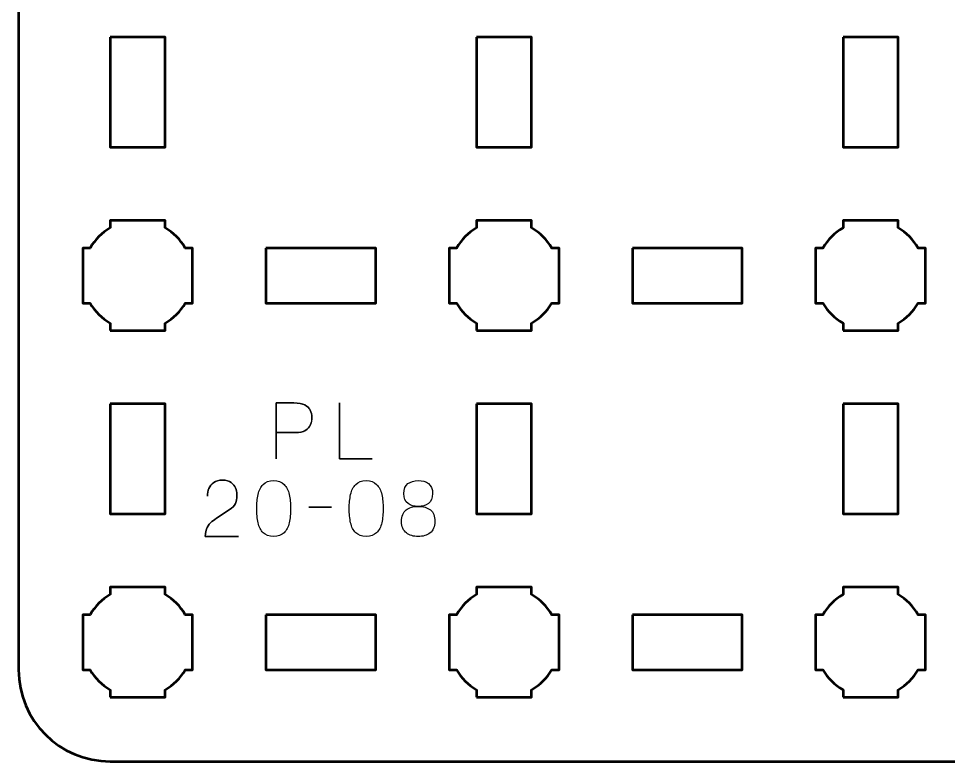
# Model space of a CAD drawing. Header units: centimetres. Extents: x -19.6 to 19.7, y -7.7 to 7.7.
# Drawn here: x -19.65 to -14.57, y -7.65 to -3.6 of the extents above; entities that cross this region are included whole.
import ezdxf

# ---------------------------------------------------------------- set-up
doc = ezdxf.new("R2010")
doc.units = ezdxf.units.CM
doc.header["$MEASUREMENT"] = 0
doc.layers.add('Layer 1', color=7, linetype='Continuous')

msp = doc.modelspace()

# ---------------------------------------------------------------- linework, layer by layer
at = {"layer": 'Layer 1', "lineweight": 53}
for points, knots in [([(-19.14991, 7.65004), (-19.14991, 7.65004), (19.15005, 7.65004), (19.15005, 7.65004), (19.15005, 7.65004), (19.42701, 7.65004), (19.65001, 7.42694), (19.65001, 7.14994), (19.65001, 7.14994), (19.65001, 7.14994), (19.65001, -7.14994), (19.65001, -7.14994), (19.65001, -7.14994), (19.65001, -7.42708), (19.42701, -7.65004), (19.15005, -7.65004), (19.15005, -7.65004), (19.15005, -7.65004), (-19.14991, -7.65004), (-19.14991, -7.65004), (-19.14991, -7.65004), (-19.42691, -7.65004), (-19.65, -7.42708), (-19.65, -7.14994), (-19.65, -7.14994), (-19.65, -7.14994), (-19.65, 7.14994), (-19.65, 7.14994), (-19.65, 7.14994), (-19.65, 7.42694), (-19.42691, 7.65004), (-19.14991, 7.65004)], [0, 0, 0, 0, 0.125, 0.125, 0.125, 0.125, 0.25, 0.25, 0.25, 0.25, 0.375, 0.375, 0.375, 0.375, 0.5, 0.5, 0.5, 0.5, 0.625, 0.625, 0.625, 0.625, 0.75, 0.75, 0.75, 0.75, 0.875, 0.875, 0.875, 0.875, 1, 1, 1, 1]), ([(-19.14991, -3.70002), (-19.14991, -3.70002), (-18.8499, -3.70002), (-18.8499, -3.70002), (-18.8499, -3.70002), (-18.8499, -3.70002), (-18.8499, -4.30003), (-18.8499, -4.30003), (-18.8499, -4.30003), (-18.8499, -4.30003), (-19.14991, -4.30003), (-19.14991, -4.30003), (-19.14991, -4.30003), (-19.14991, -4.30003), (-19.14991, -3.70002), (-19.14991, -3.70002)], [0, 0, 0, 0, 0.25, 0.25, 0.25, 0.25, 0.5, 0.5, 0.5, 0.5, 0.75, 0.75, 0.75, 0.75, 1, 1, 1, 1]), ([(-17.14997, -3.70002), (-17.14997, -3.70002), (-16.84997, -3.70002), (-16.84997, -3.70002), (-16.84997, -3.70002), (-16.84997, -3.70002), (-16.84997, -4.30003), (-16.84997, -4.30003), (-16.84997, -4.30003), (-16.84997, -4.30003), (-17.14997, -4.30003), (-17.14997, -4.30003), (-17.14997, -4.30003), (-17.14997, -4.30003), (-17.14997, -3.70002), (-17.14997, -3.70002)], [0, 0, 0, 0, 0.25, 0.25, 0.25, 0.25, 0.5, 0.5, 0.5, 0.5, 0.75, 0.75, 0.75, 0.75, 1, 1, 1, 1]), ([(-15.15004, -3.70002), (-15.15004, -3.70002), (-14.85004, -3.70002), (-14.85004, -3.70002), (-14.85004, -3.70002), (-14.85004, -3.70002), (-14.85004, -4.30003), (-14.85004, -4.30003), (-14.85004, -4.30003), (-14.85004, -4.30003), (-15.15004, -4.30003), (-15.15004, -4.30003), (-15.15004, -4.30003), (-15.15004, -4.30003), (-15.15004, -3.70002), (-15.15004, -3.70002)], [0, 0, 0, 0, 0.25, 0.25, 0.25, 0.25, 0.5, 0.5, 0.5, 0.5, 0.75, 0.75, 0.75, 0.75, 1, 1, 1, 1]), ([(-19.14991, -5.29994), (-19.14991, -5.29994), (-19.14991, -5.25983), (-19.14991, -5.25983), (-19.14991, -5.25983), (-19.19552, -5.23351), (-19.23344, -5.19548), (-19.25976, -5.15001), (-19.25976, -5.15001), (-19.25976, -5.15001), (-19.29998, -5.15001), (-19.29998, -5.15001), (-19.29998, -5.15001), (-19.29998, -5.15001), (-19.29998, -4.99994), (-19.29998, -4.99994), (-19.29998, -4.99994), (-19.29998, -4.99994), (-19.29998, -4.85001), (-19.29998, -4.85001), (-19.29998, -4.85001), (-19.29998, -4.85001), (-19.25976, -4.85001), (-19.25976, -4.85001), (-19.25976, -4.85001), (-19.23344, -4.80439), (-19.19552, -4.7665), (-19.14991, -4.74019), (-19.14991, -4.74019), (-19.14991, -4.74019), (-19.14991, -4.69993), (-19.14991, -4.69993), (-19.14991, -4.69993), (-19.14991, -4.69993), (-18.99997, -4.69993), (-18.99997, -4.69993), (-18.99997, -4.69993), (-18.99997, -4.69993), (-18.8499, -4.69993), (-18.8499, -4.69993), (-18.8499, -4.69993), (-18.8499, -4.69993), (-18.8499, -4.74019), (-18.8499, -4.74019), (-18.8499, -4.74019), (-18.80443, -4.7665), (-18.7664, -4.80439), (-18.74008, -4.85001), (-18.74008, -4.85001), (-18.74008, -4.85001), (-18.69997, -4.85001), (-18.69997, -4.85001), (-18.69997, -4.85001), (-18.69997, -4.85001), (-18.69997, -4.99994), (-18.69997, -4.99994), (-18.69997, -4.99994), (-18.69997, -4.99994), (-18.69997, -5.15001), (-18.69997, -5.15001), (-18.69997, -5.15001), (-18.69997, -5.15001), (-18.74008, -5.15001), (-18.74008, -5.15001), (-18.74008, -5.15001), (-18.7664, -5.19548), (-18.80443, -5.23351), (-18.8499, -5.25983), (-18.8499, -5.25983), (-18.8499, -5.25983), (-18.8499, -5.29994), (-18.8499, -5.29994), (-18.8499, -5.29994), (-18.8499, -5.29994), (-18.99997, -5.29994), (-18.99997, -5.29994), (-18.99997, -5.29994), (-18.99997, -5.29994), (-19.14991, -5.29994), (-19.14991, -5.29994)], [0, 0, 0, 0, 0.05, 0.05, 0.05, 0.05, 0.1, 0.1, 0.1, 0.1, 0.15, 0.15, 0.15, 0.15, 0.2, 0.2, 0.2, 0.2, 0.25, 0.25, 0.25, 0.25, 0.3, 0.3, 0.3, 0.3, 0.35, 0.35, 0.35, 0.35, 0.4, 0.4, 0.4, 0.4, 0.45, 0.45, 0.45, 0.45, 0.5, 0.5, 0.5, 0.5, 0.55, 0.55, 0.55, 0.55, 0.6, 0.6, 0.6, 0.6, 0.65, 0.65, 0.65, 0.65, 0.7, 0.7, 0.7, 0.7, 0.75, 0.75, 0.75, 0.75, 0.8, 0.8, 0.8, 0.8, 0.85, 0.85, 0.85, 0.85, 0.9, 0.9, 0.9, 0.9, 0.95, 0.95, 0.95, 0.95, 1, 1, 1, 1]), ([(-17.14997, -5.29994), (-17.14997, -5.29994), (-17.14997, -5.25983), (-17.14997, -5.25983), (-17.14997, -5.25983), (-17.19545, -5.23351), (-17.23348, -5.19548), (-17.25979, -5.15001), (-17.25979, -5.15001), (-17.25979, -5.15001), (-17.2999, -5.15001), (-17.2999, -5.15001), (-17.2999, -5.15001), (-17.2999, -5.15001), (-17.2999, -4.99994), (-17.2999, -4.99994), (-17.2999, -4.99994), (-17.2999, -4.99994), (-17.2999, -4.85001), (-17.2999, -4.85001), (-17.2999, -4.85001), (-17.2999, -4.85001), (-17.25979, -4.85001), (-17.25979, -4.85001), (-17.25979, -4.85001), (-17.23348, -4.80439), (-17.19545, -4.7665), (-17.14997, -4.74019), (-17.14997, -4.74019), (-17.14997, -4.74019), (-17.14997, -4.69993), (-17.14997, -4.69993), (-17.14997, -4.69993), (-17.14997, -4.69993), (-16.9999, -4.69993), (-16.9999, -4.69993), (-16.9999, -4.69993), (-16.9999, -4.69993), (-16.84997, -4.69993), (-16.84997, -4.69993), (-16.84997, -4.69993), (-16.84997, -4.69993), (-16.84997, -4.74019), (-16.84997, -4.74019), (-16.84997, -4.74019), (-16.8045, -4.7665), (-16.76647, -4.80439), (-16.74015, -4.85001), (-16.74015, -4.85001), (-16.74015, -4.85001), (-16.6999, -4.85001), (-16.6999, -4.85001), (-16.6999, -4.85001), (-16.6999, -4.85001), (-16.6999, -4.99994), (-16.6999, -4.99994), (-16.6999, -4.99994), (-16.6999, -4.99994), (-16.6999, -5.15001), (-16.6999, -5.15001), (-16.6999, -5.15001), (-16.6999, -5.15001), (-16.74015, -5.15001), (-16.74015, -5.15001), (-16.74015, -5.15001), (-16.76647, -5.19548), (-16.8045, -5.23351), (-16.84997, -5.25983), (-16.84997, -5.25983), (-16.84997, -5.25983), (-16.84997, -5.29994), (-16.84997, -5.29994), (-16.84997, -5.29994), (-16.84997, -5.29994), (-16.9999, -5.29994), (-16.9999, -5.29994), (-16.9999, -5.29994), (-16.9999, -5.29994), (-17.14997, -5.29994), (-17.14997, -5.29994)], [0, 0, 0, 0, 0.05, 0.05, 0.05, 0.05, 0.1, 0.1, 0.1, 0.1, 0.15, 0.15, 0.15, 0.15, 0.2, 0.2, 0.2, 0.2, 0.25, 0.25, 0.25, 0.25, 0.3, 0.3, 0.3, 0.3, 0.35, 0.35, 0.35, 0.35, 0.4, 0.4, 0.4, 0.4, 0.45, 0.45, 0.45, 0.45, 0.5, 0.5, 0.5, 0.5, 0.55, 0.55, 0.55, 0.55, 0.6, 0.6, 0.6, 0.6, 0.65, 0.65, 0.65, 0.65, 0.7, 0.7, 0.7, 0.7, 0.75, 0.75, 0.75, 0.75, 0.8, 0.8, 0.8, 0.8, 0.85, 0.85, 0.85, 0.85, 0.9, 0.9, 0.9, 0.9, 0.95, 0.95, 0.95, 0.95, 1, 1, 1, 1]), ([(-15.15004, -5.29994), (-15.15004, -5.29994), (-15.15004, -5.25983), (-15.15004, -5.25983), (-15.15004, -5.25983), (-15.19551, -5.23351), (-15.2334, -5.19548), (-15.25986, -5.15001), (-15.25986, -5.15001), (-15.25986, -5.15001), (-15.29997, -5.15001), (-15.29997, -5.15001), (-15.29997, -5.15001), (-15.29997, -5.15001), (-15.29997, -4.99994), (-15.29997, -4.99994), (-15.29997, -4.99994), (-15.29997, -4.99994), (-15.29997, -4.85001), (-15.29997, -4.85001), (-15.29997, -4.85001), (-15.29997, -4.85001), (-15.25986, -4.85001), (-15.25986, -4.85001), (-15.25986, -4.85001), (-15.2334, -4.80439), (-15.19551, -4.7665), (-15.15004, -4.74019), (-15.15004, -4.74019), (-15.15004, -4.74019), (-15.15004, -4.69993), (-15.15004, -4.69993), (-15.15004, -4.69993), (-15.15004, -4.69993), (-14.99997, -4.69993), (-14.99997, -4.69993), (-14.99997, -4.69993), (-14.99997, -4.69993), (-14.85004, -4.69993), (-14.85004, -4.69993), (-14.85004, -4.69993), (-14.85004, -4.69993), (-14.85004, -4.74019), (-14.85004, -4.74019), (-14.85004, -4.74019), (-14.80442, -4.7665), (-14.7665, -4.80439), (-14.74018, -4.85001), (-14.74018, -4.85001), (-14.74018, -4.85001), (-14.69997, -4.85001), (-14.69997, -4.85001), (-14.69997, -4.85001), (-14.69997, -4.85001), (-14.69997, -4.99994), (-14.69997, -4.99994), (-14.69997, -4.99994), (-14.69997, -4.99994), (-14.69997, -5.15001), (-14.69997, -5.15001), (-14.69997, -5.15001), (-14.69997, -5.15001), (-14.74018, -5.15001), (-14.74018, -5.15001), (-14.74018, -5.15001), (-14.7665, -5.19548), (-14.80442, -5.23351), (-14.85004, -5.25983), (-14.85004, -5.25983), (-14.85004, -5.25983), (-14.85004, -5.29994), (-14.85004, -5.29994), (-14.85004, -5.29994), (-14.85004, -5.29994), (-14.99997, -5.29994), (-14.99997, -5.29994), (-14.99997, -5.29994), (-14.99997, -5.29994), (-15.15004, -5.29994), (-15.15004, -5.29994)], [0, 0, 0, 0, 0.05, 0.05, 0.05, 0.05, 0.1, 0.1, 0.1, 0.1, 0.15, 0.15, 0.15, 0.15, 0.2, 0.2, 0.2, 0.2, 0.25, 0.25, 0.25, 0.25, 0.3, 0.3, 0.3, 0.3, 0.35, 0.35, 0.35, 0.35, 0.4, 0.4, 0.4, 0.4, 0.45, 0.45, 0.45, 0.45, 0.5, 0.5, 0.5, 0.5, 0.55, 0.55, 0.55, 0.55, 0.6, 0.6, 0.6, 0.6, 0.65, 0.65, 0.65, 0.65, 0.7, 0.7, 0.7, 0.7, 0.75, 0.75, 0.75, 0.75, 0.8, 0.8, 0.8, 0.8, 0.85, 0.85, 0.85, 0.85, 0.9, 0.9, 0.9, 0.9, 0.95, 0.95, 0.95, 0.95, 1, 1, 1, 1]), ([(-18.29996, -4.85001), (-18.29996, -4.85001), (-17.69995, -4.85001), (-17.69995, -4.85001), (-17.69995, -4.85001), (-17.69995, -4.85001), (-17.69995, -5.15001), (-17.69995, -5.15001), (-17.69995, -5.15001), (-17.69995, -5.15001), (-18.29996, -5.15001), (-18.29996, -5.15001), (-18.29996, -5.15001), (-18.29996, -5.15001), (-18.29996, -4.85001), (-18.29996, -4.85001)], [0, 0, 0, 0, 0.25, 0.25, 0.25, 0.25, 0.5, 0.5, 0.5, 0.5, 0.75, 0.75, 0.75, 0.75, 1, 1, 1, 1]), ([(-16.29999, -4.85001), (-16.29999, -4.85001), (-15.69999, -4.85001), (-15.69999, -4.85001), (-15.69999, -4.85001), (-15.69999, -4.85001), (-15.69999, -5.15001), (-15.69999, -5.15001), (-15.69999, -5.15001), (-15.69999, -5.15001), (-16.29999, -5.15001), (-16.29999, -5.15001), (-16.29999, -5.15001), (-16.29999, -5.15001), (-16.29999, -4.85001), (-16.29999, -4.85001)], [0, 0, 0, 0, 0.25, 0.25, 0.25, 0.25, 0.5, 0.5, 0.5, 0.5, 0.75, 0.75, 0.75, 0.75, 1, 1, 1, 1]), ([(-19.14991, -5.69999), (-19.14991, -5.69999), (-18.8499, -5.69999), (-18.8499, -5.69999), (-18.8499, -5.69999), (-18.8499, -5.69999), (-18.8499, -6.29999), (-18.8499, -6.29999), (-18.8499, -6.29999), (-18.8499, -6.29999), (-19.14991, -6.29999), (-19.14991, -6.29999), (-19.14991, -6.29999), (-19.14991, -6.29999), (-19.14991, -5.69999), (-19.14991, -5.69999)], [0, 0, 0, 0, 0.25, 0.25, 0.25, 0.25, 0.5, 0.5, 0.5, 0.5, 0.75, 0.75, 0.75, 0.75, 1, 1, 1, 1]), ([(-17.14997, -5.69999), (-17.14997, -5.69999), (-16.84997, -5.69999), (-16.84997, -5.69999), (-16.84997, -5.69999), (-16.84997, -5.69999), (-16.84997, -6.29999), (-16.84997, -6.29999), (-16.84997, -6.29999), (-16.84997, -6.29999), (-17.14997, -6.29999), (-17.14997, -6.29999), (-17.14997, -6.29999), (-17.14997, -6.29999), (-17.14997, -5.69999), (-17.14997, -5.69999)], [0, 0, 0, 0, 0.25, 0.25, 0.25, 0.25, 0.5, 0.5, 0.5, 0.5, 0.75, 0.75, 0.75, 0.75, 1, 1, 1, 1]), ([(-15.15004, -5.69999), (-15.15004, -5.69999), (-14.85004, -5.69999), (-14.85004, -5.69999), (-14.85004, -5.69999), (-14.85004, -5.69999), (-14.85004, -6.29999), (-14.85004, -6.29999), (-14.85004, -6.29999), (-14.85004, -6.29999), (-15.15004, -6.29999), (-15.15004, -6.29999), (-15.15004, -6.29999), (-15.15004, -6.29999), (-15.15004, -5.69999), (-15.15004, -5.69999)], [0, 0, 0, 0, 0.25, 0.25, 0.25, 0.25, 0.5, 0.5, 0.5, 0.5, 0.75, 0.75, 0.75, 0.75, 1, 1, 1, 1]), ([(-19.14991, -7.30001), (-19.14991, -7.30001), (-19.14991, -7.2598), (-19.14991, -7.2598), (-19.14991, -7.2598), (-19.19552, -7.23344), (-19.23344, -7.19556), (-19.25976, -7.14994), (-19.25976, -7.14994), (-19.25976, -7.14994), (-19.29998, -7.14994), (-19.29998, -7.14994), (-19.29998, -7.14994), (-19.29998, -7.14994), (-19.29998, -7.00001), (-19.29998, -7.00001), (-19.29998, -7.00001), (-19.29998, -7.00001), (-19.29998, -6.84994), (-19.29998, -6.84994), (-19.29998, -6.84994), (-19.29998, -6.84994), (-19.25976, -6.84994), (-19.25976, -6.84994), (-19.25976, -6.84994), (-19.23344, -6.80447), (-19.19552, -6.76644), (-19.14991, -6.74012), (-19.14991, -6.74012), (-19.14991, -6.74012), (-19.14991, -6.70001), (-19.14991, -6.70001), (-19.14991, -6.70001), (-19.14991, -6.70001), (-18.99997, -6.70001), (-18.99997, -6.70001), (-18.99997, -6.70001), (-18.99997, -6.70001), (-18.8499, -6.70001), (-18.8499, -6.70001), (-18.8499, -6.70001), (-18.8499, -6.70001), (-18.8499, -6.74012), (-18.8499, -6.74012), (-18.8499, -6.74012), (-18.80443, -6.76644), (-18.7664, -6.80447), (-18.74008, -6.84994), (-18.74008, -6.84994), (-18.74008, -6.84994), (-18.69997, -6.84994), (-18.69997, -6.84994), (-18.69997, -6.84994), (-18.69997, -6.84994), (-18.69997, -7.00001), (-18.69997, -7.00001), (-18.69997, -7.00001), (-18.69997, -7.00001), (-18.69997, -7.14994), (-18.69997, -7.14994), (-18.69997, -7.14994), (-18.69997, -7.14994), (-18.74008, -7.14994), (-18.74008, -7.14994), (-18.74008, -7.14994), (-18.7664, -7.19556), (-18.80443, -7.23344), (-18.8499, -7.2598), (-18.8499, -7.2598), (-18.8499, -7.2598), (-18.8499, -7.30001), (-18.8499, -7.30001), (-18.8499, -7.30001), (-18.8499, -7.30001), (-18.99997, -7.30001), (-18.99997, -7.30001), (-18.99997, -7.30001), (-18.99997, -7.30001), (-19.14991, -7.30001), (-19.14991, -7.30001)], [0, 0, 0, 0, 0.05, 0.05, 0.05, 0.05, 0.1, 0.1, 0.1, 0.1, 0.15, 0.15, 0.15, 0.15, 0.2, 0.2, 0.2, 0.2, 0.25, 0.25, 0.25, 0.25, 0.3, 0.3, 0.3, 0.3, 0.35, 0.35, 0.35, 0.35, 0.4, 0.4, 0.4, 0.4, 0.45, 0.45, 0.45, 0.45, 0.5, 0.5, 0.5, 0.5, 0.55, 0.55, 0.55, 0.55, 0.6, 0.6, 0.6, 0.6, 0.65, 0.65, 0.65, 0.65, 0.7, 0.7, 0.7, 0.7, 0.75, 0.75, 0.75, 0.75, 0.8, 0.8, 0.8, 0.8, 0.85, 0.85, 0.85, 0.85, 0.9, 0.9, 0.9, 0.9, 0.95, 0.95, 0.95, 0.95, 1, 1, 1, 1]), ([(-17.14997, -7.30001), (-17.14997, -7.30001), (-17.14997, -7.2598), (-17.14997, -7.2598), (-17.14997, -7.2598), (-17.19545, -7.23344), (-17.23348, -7.19556), (-17.25979, -7.14994), (-17.25979, -7.14994), (-17.25979, -7.14994), (-17.2999, -7.14994), (-17.2999, -7.14994), (-17.2999, -7.14994), (-17.2999, -7.14994), (-17.2999, -7.00001), (-17.2999, -7.00001), (-17.2999, -7.00001), (-17.2999, -7.00001), (-17.2999, -6.84994), (-17.2999, -6.84994), (-17.2999, -6.84994), (-17.2999, -6.84994), (-17.25979, -6.84994), (-17.25979, -6.84994), (-17.25979, -6.84994), (-17.23348, -6.80447), (-17.19545, -6.76644), (-17.14997, -6.74012), (-17.14997, -6.74012), (-17.14997, -6.74012), (-17.14997, -6.70001), (-17.14997, -6.70001), (-17.14997, -6.70001), (-17.14997, -6.70001), (-16.9999, -6.70001), (-16.9999, -6.70001), (-16.9999, -6.70001), (-16.9999, -6.70001), (-16.84997, -6.70001), (-16.84997, -6.70001), (-16.84997, -6.70001), (-16.84997, -6.70001), (-16.84997, -6.74012), (-16.84997, -6.74012), (-16.84997, -6.74012), (-16.8045, -6.76644), (-16.76647, -6.80447), (-16.74015, -6.84994), (-16.74015, -6.84994), (-16.74015, -6.84994), (-16.6999, -6.84994), (-16.6999, -6.84994), (-16.6999, -6.84994), (-16.6999, -6.84994), (-16.6999, -7.00001), (-16.6999, -7.00001), (-16.6999, -7.00001), (-16.6999, -7.00001), (-16.6999, -7.14994), (-16.6999, -7.14994), (-16.6999, -7.14994), (-16.6999, -7.14994), (-16.74015, -7.14994), (-16.74015, -7.14994), (-16.74015, -7.14994), (-16.76647, -7.19556), (-16.8045, -7.23344), (-16.84997, -7.2598), (-16.84997, -7.2598), (-16.84997, -7.2598), (-16.84997, -7.30001), (-16.84997, -7.30001), (-16.84997, -7.30001), (-16.84997, -7.30001), (-16.9999, -7.30001), (-16.9999, -7.30001), (-16.9999, -7.30001), (-16.9999, -7.30001), (-17.14997, -7.30001), (-17.14997, -7.30001)], [0, 0, 0, 0, 0.05, 0.05, 0.05, 0.05, 0.1, 0.1, 0.1, 0.1, 0.15, 0.15, 0.15, 0.15, 0.2, 0.2, 0.2, 0.2, 0.25, 0.25, 0.25, 0.25, 0.3, 0.3, 0.3, 0.3, 0.35, 0.35, 0.35, 0.35, 0.4, 0.4, 0.4, 0.4, 0.45, 0.45, 0.45, 0.45, 0.5, 0.5, 0.5, 0.5, 0.55, 0.55, 0.55, 0.55, 0.6, 0.6, 0.6, 0.6, 0.65, 0.65, 0.65, 0.65, 0.7, 0.7, 0.7, 0.7, 0.75, 0.75, 0.75, 0.75, 0.8, 0.8, 0.8, 0.8, 0.85, 0.85, 0.85, 0.85, 0.9, 0.9, 0.9, 0.9, 0.95, 0.95, 0.95, 0.95, 1, 1, 1, 1]), ([(-15.15004, -7.30001), (-15.15004, -7.30001), (-15.15004, -7.2598), (-15.15004, -7.2598), (-15.15004, -7.2598), (-15.19551, -7.23344), (-15.2334, -7.19556), (-15.25986, -7.14994), (-15.25986, -7.14994), (-15.25986, -7.14994), (-15.29997, -7.14994), (-15.29997, -7.14994), (-15.29997, -7.14994), (-15.29997, -7.14994), (-15.29997, -7.00001), (-15.29997, -7.00001), (-15.29997, -7.00001), (-15.29997, -7.00001), (-15.29997, -6.84994), (-15.29997, -6.84994), (-15.29997, -6.84994), (-15.29997, -6.84994), (-15.25986, -6.84994), (-15.25986, -6.84994), (-15.25986, -6.84994), (-15.2334, -6.80447), (-15.19551, -6.76644), (-15.15004, -6.74012), (-15.15004, -6.74012), (-15.15004, -6.74012), (-15.15004, -6.70001), (-15.15004, -6.70001), (-15.15004, -6.70001), (-15.15004, -6.70001), (-14.99997, -6.70001), (-14.99997, -6.70001), (-14.99997, -6.70001), (-14.99997, -6.70001), (-14.85004, -6.70001), (-14.85004, -6.70001), (-14.85004, -6.70001), (-14.85004, -6.70001), (-14.85004, -6.74012), (-14.85004, -6.74012), (-14.85004, -6.74012), (-14.80442, -6.76644), (-14.7665, -6.80447), (-14.74018, -6.84994), (-14.74018, -6.84994), (-14.74018, -6.84994), (-14.69997, -6.84994), (-14.69997, -6.84994), (-14.69997, -6.84994), (-14.69997, -6.84994), (-14.69997, -7.00001), (-14.69997, -7.00001), (-14.69997, -7.00001), (-14.69997, -7.00001), (-14.69997, -7.14994), (-14.69997, -7.14994), (-14.69997, -7.14994), (-14.69997, -7.14994), (-14.74018, -7.14994), (-14.74018, -7.14994), (-14.74018, -7.14994), (-14.7665, -7.19556), (-14.80442, -7.23344), (-14.85004, -7.2598), (-14.85004, -7.2598), (-14.85004, -7.2598), (-14.85004, -7.30001), (-14.85004, -7.30001), (-14.85004, -7.30001), (-14.85004, -7.30001), (-14.99997, -7.30001), (-14.99997, -7.30001), (-14.99997, -7.30001), (-14.99997, -7.30001), (-15.15004, -7.30001), (-15.15004, -7.30001)], [0, 0, 0, 0, 0.05, 0.05, 0.05, 0.05, 0.1, 0.1, 0.1, 0.1, 0.15, 0.15, 0.15, 0.15, 0.2, 0.2, 0.2, 0.2, 0.25, 0.25, 0.25, 0.25, 0.3, 0.3, 0.3, 0.3, 0.35, 0.35, 0.35, 0.35, 0.4, 0.4, 0.4, 0.4, 0.45, 0.45, 0.45, 0.45, 0.5, 0.5, 0.5, 0.5, 0.55, 0.55, 0.55, 0.55, 0.6, 0.6, 0.6, 0.6, 0.65, 0.65, 0.65, 0.65, 0.7, 0.7, 0.7, 0.7, 0.75, 0.75, 0.75, 0.75, 0.8, 0.8, 0.8, 0.8, 0.85, 0.85, 0.85, 0.85, 0.9, 0.9, 0.9, 0.9, 0.95, 0.95, 0.95, 0.95, 1, 1, 1, 1]), ([(-18.29996, -6.84994), (-18.29996, -6.84994), (-17.69995, -6.84994), (-17.69995, -6.84994), (-17.69995, -6.84994), (-17.69995, -6.84994), (-17.69995, -7.14994), (-17.69995, -7.14994), (-17.69995, -7.14994), (-17.69995, -7.14994), (-18.29996, -7.14994), (-18.29996, -7.14994), (-18.29996, -7.14994), (-18.29996, -7.14994), (-18.29996, -6.84994), (-18.29996, -6.84994)], [0, 0, 0, 0, 0.25, 0.25, 0.25, 0.25, 0.5, 0.5, 0.5, 0.5, 0.75, 0.75, 0.75, 0.75, 1, 1, 1, 1]), ([(-16.29999, -6.84994), (-16.29999, -6.84994), (-15.69999, -6.84994), (-15.69999, -6.84994), (-15.69999, -6.84994), (-15.69999, -6.84994), (-15.69999, -7.14994), (-15.69999, -7.14994), (-15.69999, -7.14994), (-15.69999, -7.14994), (-16.29999, -7.14994), (-16.29999, -7.14994), (-16.29999, -7.14994), (-16.29999, -7.14994), (-16.29999, -6.84994), (-16.29999, -6.84994)], [0, 0, 0, 0, 0.25, 0.25, 0.25, 0.25, 0.5, 0.5, 0.5, 0.5, 0.75, 0.75, 0.75, 0.75, 1, 1, 1, 1])]:
    msp.add_open_spline(points, degree=3, knots=knots, dxfattribs=at)
at = {"layer": 'Layer 1', "color": 40, "lineweight": 30}
for points, knots in [([(-18.24454, -5.99999), (-18.24454, -5.99999), (-18.24454, -5.69473), (-18.24454, -5.69473), (-18.24454, -5.69473), (-18.24454, -5.69473), (-18.14724, -5.69473), (-18.14724, -5.69473), (-18.14724, -5.69473), (-18.12163, -5.69501), (-18.10163, -5.69875), (-18.08744, -5.70592), (-18.08744, -5.70592), (-18.07355, -5.71322), (-18.06374, -5.72271), (-18.05809, -5.73456), (-18.05809, -5.73456), (-18.05259, -5.74641), (-18.04956, -5.75922), (-18.04899, -5.77301), (-18.04899, -5.77301), (-18.04832, -5.78705), (-18.05065, -5.80042), (-18.05615, -5.81312), (-18.05615, -5.81312), (-18.06169, -5.82579), (-18.07118, -5.83627), (-18.08441, -5.84438), (-18.08441, -5.84438), (-18.09792, -5.85253), (-18.11613, -5.85666), (-18.13927, -5.85694), (-18.13927, -5.85694), (-18.13927, -5.85694), (-18.24454, -5.85694), (-18.24454, -5.85694), (-18.24454, -5.85694), (-18.24454, -5.85694), (-18.13927, -5.85694), (-18.13927, -5.85694), (-18.13927, -5.85694), (-18.11651, -5.85666), (-18.09849, -5.85253), (-18.08498, -5.84438), (-18.08498, -5.84438), (-18.07161, -5.83627), (-18.06208, -5.82579), (-18.05644, -5.81312), (-18.05644, -5.81312), (-18.05093, -5.80042), (-18.04846, -5.78705), (-18.04899, -5.77301), (-18.04899, -5.77301), (-18.04956, -5.75922), (-18.05259, -5.74641), (-18.05823, -5.73456), (-18.05823, -5.73456), (-18.06402, -5.72271), (-18.07393, -5.71322), (-18.08787, -5.70592), (-18.08787, -5.70592), (-18.10205, -5.69875), (-18.12191, -5.69501), (-18.14724, -5.69473), (-18.14724, -5.69473), (-18.14724, -5.69473), (-18.24454, -5.69473), (-18.24454, -5.69473), (-18.24454, -5.69473), (-18.24454, -5.69473), (-18.24454, -5.99999), (-18.24454, -5.99999)], [0, 0, 0, 0, 0.0555556, 0.0555556, 0.0555556, 0.0555556, 0.1111111, 0.1111111, 0.1111111, 0.1111111, 0.1666667, 0.1666667, 0.1666667, 0.1666667, 0.2222222, 0.2222222, 0.2222222, 0.2222222, 0.2777778, 0.2777778, 0.2777778, 0.2777778, 0.3333333, 0.3333333, 0.3333333, 0.3333333, 0.3888889, 0.3888889, 0.3888889, 0.3888889, 0.4444444, 0.4444444, 0.4444444, 0.4444444, 0.5, 0.5, 0.5, 0.5, 0.5555556, 0.5555556, 0.5555556, 0.5555556, 0.6111111, 0.6111111, 0.6111111, 0.6111111, 0.6666667, 0.6666667, 0.6666667, 0.6666667, 0.7222222, 0.7222222, 0.7222222, 0.7222222, 0.7777778, 0.7777778, 0.7777778, 0.7777778, 0.8333333, 0.8333333, 0.8333333, 0.8333333, 0.8888889, 0.8888889, 0.8888889, 0.8888889, 0.9444444, 0.9444444, 0.9444444, 0.9444444, 1, 1, 1, 1]), ([(-17.71992, -5.99999), (-17.71992, -5.99999), (-17.89811, -5.99999), (-17.89811, -5.99999), (-17.89811, -5.99999), (-17.89811, -5.99999), (-17.89811, -5.69473), (-17.89811, -5.69473), (-17.89811, -5.69473), (-17.89811, -5.69473), (-17.89811, -5.99999), (-17.89811, -5.99999), (-17.89811, -5.99999), (-17.89811, -5.99999), (-17.71992, -5.99999), (-17.71992, -5.99999)], [0, 0, 0, 0, 0.25, 0.25, 0.25, 0.25, 0.5, 0.5, 0.5, 0.5, 0.75, 0.75, 0.75, 0.75, 1, 1, 1, 1]), ([(-18.44975, -6.42332), (-18.44975, -6.42332), (-18.63136, -6.42332), (-18.63136, -6.42332), (-18.63136, -6.42332), (-18.63079, -6.40304), (-18.62709, -6.38667), (-18.62035, -6.37383), (-18.62035, -6.37383), (-18.61372, -6.36117), (-18.60518, -6.35055), (-18.5947, -6.34201), (-18.5947, -6.34201), (-18.58437, -6.33375), (-18.57308, -6.32561), (-18.56066, -6.31788), (-18.56066, -6.31788), (-18.56066, -6.31788), (-18.48831, -6.26965), (-18.48831, -6.26965), (-18.48831, -6.26965), (-18.47398, -6.25918), (-18.46531, -6.24694), (-18.46227, -6.23314), (-18.46227, -6.23314), (-18.45938, -6.21935), (-18.45814, -6.20531), (-18.45871, -6.19084), (-18.45871, -6.19084), (-18.45857, -6.18104), (-18.4609, -6.17031), (-18.46559, -6.1586), (-18.46559, -6.1586), (-18.47042, -6.14713), (-18.47839, -6.13722), (-18.48968, -6.12868), (-18.48968, -6.12868), (-18.50115, -6.12043), (-18.5167, -6.11602), (-18.53657, -6.1156), (-18.53657, -6.1156), (-18.55667, -6.11602), (-18.57294, -6.12043), (-18.58507, -6.12883), (-18.58507, -6.12883), (-18.59731, -6.13736), (-18.60613, -6.14826), (-18.61153, -6.16135), (-18.61153, -6.16135), (-18.61703, -6.17472), (-18.61965, -6.18848), (-18.6195, -6.2027), (-18.6195, -6.2027), (-18.61965, -6.18848), (-18.61703, -6.17472), (-18.61153, -6.16135), (-18.61153, -6.16135), (-18.60613, -6.14826), (-18.59731, -6.13736), (-18.58507, -6.12883), (-18.58507, -6.12883), (-18.57294, -6.12043), (-18.55667, -6.11602), (-18.53657, -6.1156), (-18.53657, -6.1156), (-18.5167, -6.11602), (-18.50115, -6.12043), (-18.48968, -6.12868), (-18.48968, -6.12868), (-18.47839, -6.13722), (-18.47042, -6.14713), (-18.46559, -6.1586), (-18.46559, -6.1586), (-18.4609, -6.17031), (-18.45857, -6.18104), (-18.45871, -6.19084), (-18.45871, -6.19084), (-18.45814, -6.20531), (-18.45938, -6.21935), (-18.46227, -6.23314), (-18.46227, -6.23314), (-18.46531, -6.24694), (-18.47398, -6.25918), (-18.48831, -6.26965), (-18.48831, -6.26965), (-18.48831, -6.26965), (-18.56066, -6.31788), (-18.56066, -6.31788), (-18.56066, -6.31788), (-18.57308, -6.32561), (-18.58437, -6.33375), (-18.5947, -6.34201), (-18.5947, -6.34201), (-18.60518, -6.35055), (-18.61372, -6.36117), (-18.62035, -6.37383), (-18.62035, -6.37383), (-18.62709, -6.38667), (-18.63079, -6.40304), (-18.63136, -6.42332), (-18.63136, -6.42332), (-18.63136, -6.42332), (-18.44975, -6.42332), (-18.44975, -6.42332)], [0, 0, 0, 0, 0.0384615, 0.0384615, 0.0384615, 0.0384615, 0.0769231, 0.0769231, 0.0769231, 0.0769231, 0.1153846, 0.1153846, 0.1153846, 0.1153846, 0.1538462, 0.1538462, 0.1538462, 0.1538462, 0.1923077, 0.1923077, 0.1923077, 0.1923077, 0.2307692, 0.2307692, 0.2307692, 0.2307692, 0.2692308, 0.2692308, 0.2692308, 0.2692308, 0.3076923, 0.3076923, 0.3076923, 0.3076923, 0.3461538, 0.3461538, 0.3461538, 0.3461538, 0.3846154, 0.3846154, 0.3846154, 0.3846154, 0.4230769, 0.4230769, 0.4230769, 0.4230769, 0.4615385, 0.4615385, 0.4615385, 0.4615385, 0.5, 0.5, 0.5, 0.5, 0.5384615, 0.5384615, 0.5384615, 0.5384615, 0.5769231, 0.5769231, 0.5769231, 0.5769231, 0.6153846, 0.6153846, 0.6153846, 0.6153846, 0.6538462, 0.6538462, 0.6538462, 0.6538462, 0.6923077, 0.6923077, 0.6923077, 0.6923077, 0.7307692, 0.7307692, 0.7307692, 0.7307692, 0.7692308, 0.7692308, 0.7692308, 0.7692308, 0.8076923, 0.8076923, 0.8076923, 0.8076923, 0.8461538, 0.8461538, 0.8461538, 0.8461538, 0.8846154, 0.8846154, 0.8846154, 0.8846154, 0.9230769, 0.9230769, 0.9230769, 0.9230769, 0.9615385, 0.9615385, 0.9615385, 0.9615385, 1, 1, 1, 1]), ([(-18.25805, -6.42332), (-18.23353, -6.42304), (-18.21452, -6.41613), (-18.201, -6.40265), (-18.201, -6.40265), (-18.18763, -6.38914), (-18.17825, -6.37094), (-18.17303, -6.34794), (-18.17303, -6.34794), (-18.16791, -6.32504), (-18.16544, -6.29943), (-18.16573, -6.27089), (-18.16573, -6.27089), (-18.16544, -6.24277), (-18.16791, -6.21716), (-18.17303, -6.19412), (-18.17303, -6.19412), (-18.17825, -6.17141), (-18.18763, -6.1532), (-18.201, -6.13944), (-18.201, -6.13944), (-18.21452, -6.12593), (-18.23353, -6.11891), (-18.25805, -6.11849), (-18.25805, -6.11849), (-18.28271, -6.11891), (-18.30172, -6.12593), (-18.31509, -6.13944), (-18.31509, -6.13944), (-18.3286, -6.1532), (-18.33785, -6.17141), (-18.34293, -6.19412), (-18.34293, -6.19412), (-18.34818, -6.21716), (-18.35065, -6.24277), (-18.35023, -6.27089), (-18.35023, -6.27089), (-18.35065, -6.29943), (-18.34818, -6.32504), (-18.34293, -6.34794), (-18.34293, -6.34794), (-18.33785, -6.37094), (-18.3286, -6.38914), (-18.31509, -6.40265), (-18.31509, -6.40265), (-18.30172, -6.41613), (-18.28271, -6.42304), (-18.25805, -6.42332)], [0, 0, 0, 0, 0.0833333, 0.0833333, 0.0833333, 0.0833333, 0.1666667, 0.1666667, 0.1666667, 0.1666667, 0.25, 0.25, 0.25, 0.25, 0.3333333, 0.3333333, 0.3333333, 0.3333333, 0.4166667, 0.4166667, 0.4166667, 0.4166667, 0.5, 0.5, 0.5, 0.5, 0.5833333, 0.5833333, 0.5833333, 0.5833333, 0.6666667, 0.6666667, 0.6666667, 0.6666667, 0.75, 0.75, 0.75, 0.75, 0.8333333, 0.8333333, 0.8333333, 0.8333333, 0.9166667, 0.9166667, 0.9166667, 0.9166667, 1, 1, 1, 1]), ([(-18.25805, -6.42332), (-18.23353, -6.42304), (-18.21452, -6.41613), (-18.201, -6.40265), (-18.201, -6.40265), (-18.18763, -6.38914), (-18.17825, -6.37094), (-18.17303, -6.34794), (-18.17303, -6.34794), (-18.16791, -6.32504), (-18.16544, -6.29943), (-18.16573, -6.27089), (-18.16573, -6.27089), (-18.16544, -6.24277), (-18.16791, -6.21716), (-18.17303, -6.19412), (-18.17303, -6.19412), (-18.17825, -6.17141), (-18.18763, -6.1532), (-18.201, -6.13944), (-18.201, -6.13944), (-18.21452, -6.12593), (-18.23353, -6.11891), (-18.25805, -6.11849), (-18.25805, -6.11849), (-18.28271, -6.11891), (-18.30172, -6.12593), (-18.31509, -6.13944), (-18.31509, -6.13944), (-18.3286, -6.1532), (-18.33785, -6.17141), (-18.34293, -6.19412), (-18.34293, -6.19412), (-18.34818, -6.21716), (-18.35065, -6.24277), (-18.35023, -6.27089), (-18.35023, -6.27089), (-18.35065, -6.29943), (-18.34818, -6.32504), (-18.34293, -6.34794), (-18.34293, -6.34794), (-18.33785, -6.37094), (-18.3286, -6.38914), (-18.31509, -6.40265), (-18.31509, -6.40265), (-18.30172, -6.41613), (-18.28271, -6.42304), (-18.25805, -6.42332)], [0, 0, 0, 0, 0.0833333, 0.0833333, 0.0833333, 0.0833333, 0.1666667, 0.1666667, 0.1666667, 0.1666667, 0.25, 0.25, 0.25, 0.25, 0.3333333, 0.3333333, 0.3333333, 0.3333333, 0.4166667, 0.4166667, 0.4166667, 0.4166667, 0.5, 0.5, 0.5, 0.5, 0.5833333, 0.5833333, 0.5833333, 0.5833333, 0.6666667, 0.6666667, 0.6666667, 0.6666667, 0.75, 0.75, 0.75, 0.75, 0.8333333, 0.8333333, 0.8333333, 0.8333333, 0.9166667, 0.9166667, 0.9166667, 0.9166667, 1, 1, 1, 1]), ([(-17.75287, -6.42332), (-17.72832, -6.42304), (-17.7093, -6.41613), (-17.69583, -6.40265), (-17.69583, -6.40265), (-17.68246, -6.38914), (-17.67307, -6.37094), (-17.66785, -6.34794), (-17.66785, -6.34794), (-17.66274, -6.32504), (-17.66027, -6.29943), (-17.66055, -6.27089), (-17.66055, -6.27089), (-17.66027, -6.24277), (-17.66274, -6.21716), (-17.66785, -6.19412), (-17.66785, -6.19412), (-17.67307, -6.17141), (-17.68246, -6.1532), (-17.69583, -6.13944), (-17.69583, -6.13944), (-17.7093, -6.12593), (-17.72832, -6.11891), (-17.75287, -6.11849), (-17.75287, -6.11849), (-17.77753, -6.11891), (-17.79654, -6.12593), (-17.80991, -6.13944), (-17.80991, -6.13944), (-17.82343, -6.1532), (-17.83263, -6.17141), (-17.83775, -6.19412), (-17.83775, -6.19412), (-17.84297, -6.21716), (-17.84547, -6.24277), (-17.84505, -6.27089), (-17.84505, -6.27089), (-17.84547, -6.29943), (-17.84297, -6.32504), (-17.83775, -6.34794), (-17.83775, -6.34794), (-17.83263, -6.37094), (-17.82343, -6.38914), (-17.80991, -6.40265), (-17.80991, -6.40265), (-17.79654, -6.41613), (-17.77753, -6.42304), (-17.75287, -6.42332)], [0, 0, 0, 0, 0.0833333, 0.0833333, 0.0833333, 0.0833333, 0.1666667, 0.1666667, 0.1666667, 0.1666667, 0.25, 0.25, 0.25, 0.25, 0.3333333, 0.3333333, 0.3333333, 0.3333333, 0.4166667, 0.4166667, 0.4166667, 0.4166667, 0.5, 0.5, 0.5, 0.5, 0.5833333, 0.5833333, 0.5833333, 0.5833333, 0.6666667, 0.6666667, 0.6666667, 0.6666667, 0.75, 0.75, 0.75, 0.75, 0.8333333, 0.8333333, 0.8333333, 0.8333333, 0.9166667, 0.9166667, 0.9166667, 0.9166667, 1, 1, 1, 1]), ([(-17.75287, -6.42332), (-17.72832, -6.42304), (-17.7093, -6.41613), (-17.69583, -6.40265), (-17.69583, -6.40265), (-17.68246, -6.38914), (-17.67307, -6.37094), (-17.66785, -6.34794), (-17.66785, -6.34794), (-17.66274, -6.32504), (-17.66027, -6.29943), (-17.66055, -6.27089), (-17.66055, -6.27089), (-17.66027, -6.24277), (-17.66274, -6.21716), (-17.66785, -6.19412), (-17.66785, -6.19412), (-17.67307, -6.17141), (-17.68246, -6.1532), (-17.69583, -6.13944), (-17.69583, -6.13944), (-17.7093, -6.12593), (-17.72832, -6.11891), (-17.75287, -6.11849), (-17.75287, -6.11849), (-17.77753, -6.11891), (-17.79654, -6.12593), (-17.80991, -6.13944), (-17.80991, -6.13944), (-17.82343, -6.1532), (-17.83263, -6.17141), (-17.83775, -6.19412), (-17.83775, -6.19412), (-17.84297, -6.21716), (-17.84547, -6.24277), (-17.84505, -6.27089), (-17.84505, -6.27089), (-17.84547, -6.29943), (-17.84297, -6.32504), (-17.83775, -6.34794), (-17.83775, -6.34794), (-17.83263, -6.37094), (-17.82343, -6.38914), (-17.80991, -6.40265), (-17.80991, -6.40265), (-17.79654, -6.41613), (-17.77753, -6.42304), (-17.75287, -6.42332)], [0, 0, 0, 0, 0.0833333, 0.0833333, 0.0833333, 0.0833333, 0.1666667, 0.1666667, 0.1666667, 0.1666667, 0.25, 0.25, 0.25, 0.25, 0.3333333, 0.3333333, 0.3333333, 0.3333333, 0.4166667, 0.4166667, 0.4166667, 0.4166667, 0.5, 0.5, 0.5, 0.5, 0.5833333, 0.5833333, 0.5833333, 0.5833333, 0.6666667, 0.6666667, 0.6666667, 0.6666667, 0.75, 0.75, 0.75, 0.75, 0.8333333, 0.8333333, 0.8333333, 0.8333333, 0.9166667, 0.9166667, 0.9166667, 0.9166667, 1, 1, 1, 1]), ([(-17.46885, -6.25946), (-17.4468, -6.25988), (-17.42821, -6.25449), (-17.41332, -6.24348), (-17.41332, -6.24348), (-17.39843, -6.23244), (-17.39071, -6.21441), (-17.39004, -6.18919), (-17.39004, -6.18919), (-17.39057, -6.1641), (-17.39801, -6.1459), (-17.41247, -6.13461), (-17.41247, -6.13461), (-17.42694, -6.12346), (-17.44585, -6.11807), (-17.46885, -6.11849), (-17.46885, -6.11849), (-17.49199, -6.11877), (-17.51072, -6.12427), (-17.52522, -6.13518), (-17.52522, -6.13518), (-17.53969, -6.14618), (-17.54713, -6.16424), (-17.54752, -6.18919), (-17.54752, -6.18919), (-17.54713, -6.21441), (-17.5394, -6.23244), (-17.52438, -6.24348), (-17.52438, -6.24348), (-17.50963, -6.25449), (-17.49118, -6.25988), (-17.46885, -6.25946)], [0, 0, 0, 0, 0.125, 0.125, 0.125, 0.125, 0.25, 0.25, 0.25, 0.25, 0.375, 0.375, 0.375, 0.375, 0.5, 0.5, 0.5, 0.5, 0.625, 0.625, 0.625, 0.625, 0.75, 0.75, 0.75, 0.75, 0.875, 0.875, 0.875, 0.875, 1, 1, 1, 1]), ([(-17.46885, -6.25946), (-17.4468, -6.25988), (-17.42821, -6.25449), (-17.41332, -6.24348), (-17.41332, -6.24348), (-17.39843, -6.23244), (-17.39071, -6.21441), (-17.39004, -6.18919), (-17.39004, -6.18919), (-17.39057, -6.1641), (-17.39801, -6.1459), (-17.41247, -6.13461), (-17.41247, -6.13461), (-17.42694, -6.12346), (-17.44585, -6.11807), (-17.46885, -6.11849), (-17.46885, -6.11849), (-17.49199, -6.11877), (-17.51072, -6.12427), (-17.52522, -6.13518), (-17.52522, -6.13518), (-17.53969, -6.14618), (-17.54713, -6.16424), (-17.54752, -6.18919), (-17.54752, -6.18919), (-17.54713, -6.21441), (-17.5394, -6.23244), (-17.52438, -6.24348), (-17.52438, -6.24348), (-17.50963, -6.25449), (-17.49118, -6.25988), (-17.46885, -6.25946)], [0, 0, 0, 0, 0.125, 0.125, 0.125, 0.125, 0.25, 0.25, 0.25, 0.25, 0.375, 0.375, 0.375, 0.375, 0.5, 0.5, 0.5, 0.5, 0.625, 0.625, 0.625, 0.625, 0.75, 0.75, 0.75, 0.75, 0.875, 0.875, 0.875, 0.875, 1, 1, 1, 1]), ([(-18.06497, -6.26373), (-18.06497, -6.26373), (-17.94178, -6.26373), (-17.94178, -6.26373), (-17.94178, -6.26373), (-17.94178, -6.26373), (-18.06497, -6.26373), (-18.06497, -6.26373)], [0, 0, 0, 0, 0.5, 0.5, 0.5, 0.5, 1, 1, 1, 1]), ([(-17.46885, -6.42332), (-17.4431, -6.42343), (-17.42144, -6.41712), (-17.40422, -6.40417), (-17.40422, -6.40417), (-17.387, -6.39119), (-17.37804, -6.37027), (-17.37734, -6.34116), (-17.37734, -6.34116), (-17.37776, -6.31238), (-17.38616, -6.29142), (-17.40242, -6.27847), (-17.40242, -6.27847), (-17.41883, -6.26567), (-17.44101, -6.25932), (-17.46885, -6.25946), (-17.46885, -6.25946), (-17.49682, -6.25932), (-17.51887, -6.26567), (-17.53499, -6.27847), (-17.53499, -6.27847), (-17.55126, -6.29142), (-17.55951, -6.31238), (-17.55979, -6.34116), (-17.55979, -6.34116), (-17.55923, -6.37027), (-17.55031, -6.39119), (-17.53305, -6.40417), (-17.53305, -6.40417), (-17.51598, -6.41712), (-17.4946, -6.42343), (-17.46885, -6.42332)], [0, 0, 0, 0, 0.125, 0.125, 0.125, 0.125, 0.25, 0.25, 0.25, 0.25, 0.375, 0.375, 0.375, 0.375, 0.5, 0.5, 0.5, 0.5, 0.625, 0.625, 0.625, 0.625, 0.75, 0.75, 0.75, 0.75, 0.875, 0.875, 0.875, 0.875, 1, 1, 1, 1]), ([(-17.46885, -6.42332), (-17.4431, -6.42343), (-17.42144, -6.41712), (-17.40422, -6.40417), (-17.40422, -6.40417), (-17.387, -6.39119), (-17.37804, -6.37027), (-17.37734, -6.34116), (-17.37734, -6.34116), (-17.37776, -6.31238), (-17.38616, -6.29142), (-17.40242, -6.27847), (-17.40242, -6.27847), (-17.41883, -6.26567), (-17.44101, -6.25932), (-17.46885, -6.25946), (-17.46885, -6.25946), (-17.49682, -6.25932), (-17.51887, -6.26567), (-17.53499, -6.27847), (-17.53499, -6.27847), (-17.55126, -6.29142), (-17.55951, -6.31238), (-17.55979, -6.34116), (-17.55979, -6.34116), (-17.55923, -6.37027), (-17.55031, -6.39119), (-17.53305, -6.40417), (-17.53305, -6.40417), (-17.51598, -6.41712), (-17.4946, -6.42343), (-17.46885, -6.42332)], [0, 0, 0, 0, 0.125, 0.125, 0.125, 0.125, 0.25, 0.25, 0.25, 0.25, 0.375, 0.375, 0.375, 0.375, 0.5, 0.5, 0.5, 0.5, 0.625, 0.625, 0.625, 0.625, 0.75, 0.75, 0.75, 0.75, 0.875, 0.875, 0.875, 0.875, 1, 1, 1, 1])]:
    msp.add_open_spline(points, degree=3, knots=knots, dxfattribs=at)

doc.saveas('drawing.dxf')
